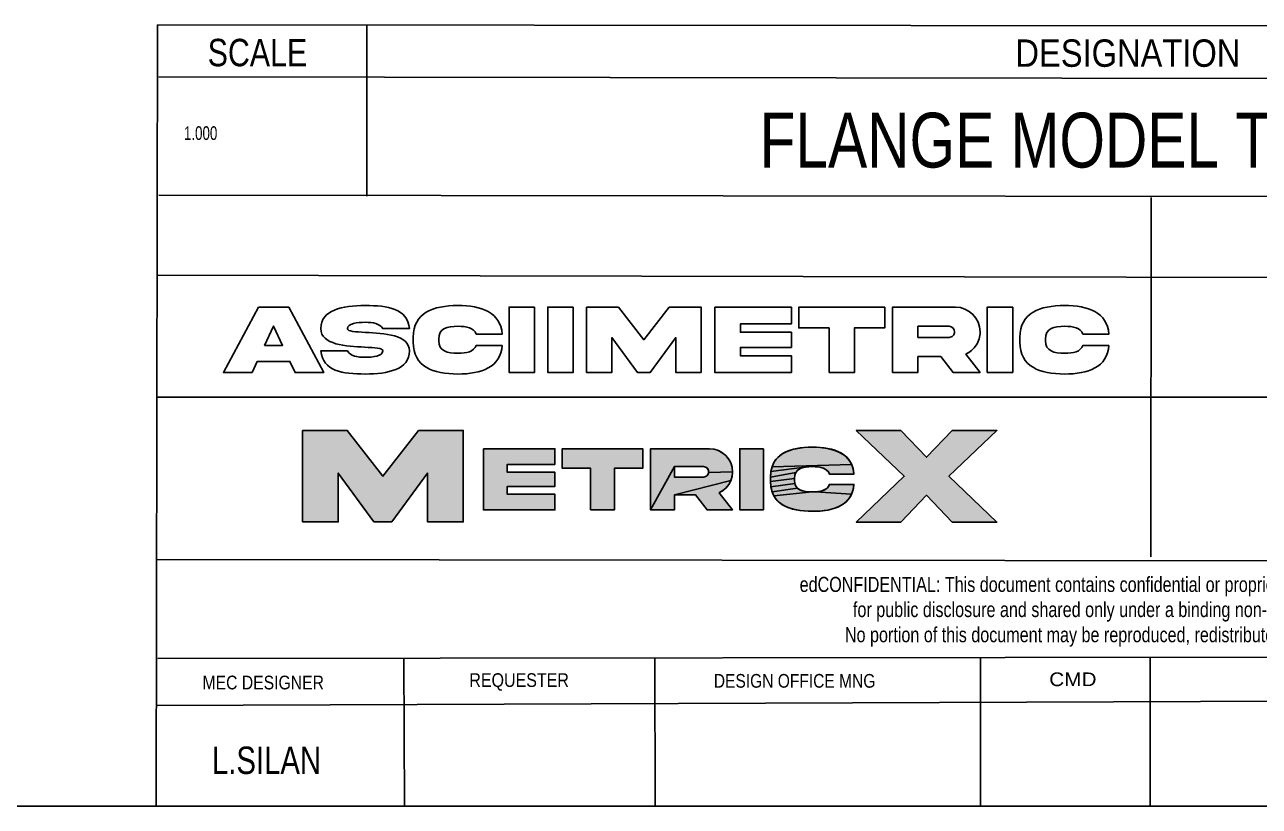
# Model space of a CAD drawing. Header units: millimetres. Extents: x 0 to 420, y 0 to 297.
# Drawn here: x 262.6 to 352.7, y 0 to 57 of the extents above; entities that cross this region are included whole.
import ezdxf

# ---------------------------------------------------------------- set-up
doc = ezdxf.new("R2010")
doc.units = ezdxf.units.MM
doc.header["$LTSCALE"] = 23.1
doc.layers.add('M0166-05-0001-00_DXF_FORMAT', color=7, linetype='CONTINUOUS')
doc.layers.add('M0166-05-0001-00_DXF_TEXT', color=7, linetype='CONTINUOUS')
doc.styles.get("Standard").update_dxf_attribs({"font": 'txt', "width": 0.8})
doc.styles.add('TEXTSTYLE_1', font='txt', dxfattribs={"width": 0.8})

# ---------------------------------------------------------------- blocks, each defined once
blk = doc.blocks.new('BLOCK_0_1_BL0', base_point=(309.374, 34.018))
at = {"layer": 'M0166-05-0001-00_DXF_FORMAT', "color": 7, "linetype": 'CONTINUOUS'}
for points, knots in [([(279.621, 36.39), (279.621, 36.39), (281.828, 36.39), (281.828, 36.39), (281.828, 36.39), (284.384, 31.626), (284.384, 31.626), (284.384, 31.626), (282.293, 31.626), (282.293, 31.626), (282.293, 31.626), (281.916, 32.443), (281.916, 32.443), (281.916, 32.443), (279.532, 32.443), (279.532, 32.443), (279.532, 32.443), (279.156, 31.626), (279.156, 31.626), (279.156, 31.626), (277.064, 31.626), (277.064, 31.626), (277.064, 31.626), (279.621, 36.39), (279.621, 36.39)], [0, 0, 0, 0, 1, 1, 1, 2, 2, 2, 3, 3, 3, 4, 4, 4, 5, 5, 5, 6, 6, 6, 7, 7, 7, 8, 8, 8, 8]), ([(287.44, 34.557), (288.769, 34.489), (290.638, 34.394), (290.634, 33.201), (290.634, 31.84), (289.075, 31.518), (287.401, 31.518), (285.732, 31.522), (284.346, 31.722), (284.169, 33.201), (284.169, 33.201), (286.115, 33.201), (286.115, 33.201), (286.328, 32.833), (286.82, 32.738), (287.401, 32.738), (287.98, 32.738), (288.687, 32.833), (288.687, 33.201), (288.687, 33.409), (288.111, 33.441), (287.363, 33.477), (286.033, 33.546), (284.166, 33.636), (284.169, 34.829), (284.169, 36.19), (285.729, 36.517), (287.401, 36.517), (289.071, 36.504), (290.457, 36.317), (290.634, 34.829), (290.634, 34.829), (288.687, 34.829), (288.687, 34.829), (288.476, 35.206), (287.982, 35.292), (287.401, 35.292), (286.825, 35.292), (286.115, 35.206), (286.115, 34.829), (286.115, 34.621), (286.693, 34.589), (287.44, 34.557)], [0, 0, 0, 0, 1, 1, 1, 2, 2, 2, 3, 3, 3, 4, 4, 4, 5, 5, 5, 6, 6, 6, 7, 7, 7, 8, 8, 8, 9, 9, 9, 10, 10, 10, 11, 11, 11, 12, 12, 12, 13, 13, 13, 14, 14, 14, 14]), ([(297.409, 33.609), (297.294, 31.998), (295.883, 31.518), (294.168, 31.518), (292.38, 31.522), (290.906, 32.039), (290.913, 33.845), (290.913, 33.845), (290.913, 34.19), (290.913, 34.19), (290.906, 35.991), (292.38, 36.508), (294.168, 36.517), (295.883, 36.513), (297.294, 36.032), (297.409, 34.426), (297.409, 34.426), (295.506, 34.426), (295.506, 34.426), (295.334, 34.893), (294.805, 35.002), (294.168, 35.002), (293.408, 34.993), (292.764, 34.857), (292.775, 34.072), (292.775, 34.072), (292.775, 33.954), (292.775, 33.954), (292.764, 33.178), (293.408, 33.037), (294.168, 33.028), (294.805, 33.028), (295.336, 33.142), (295.506, 33.609), (295.506, 33.609), (297.409, 33.609), (297.409, 33.609)], [0, 0, 0, 0, 1, 1, 1, 2, 2, 2, 3, 3, 3, 4, 4, 4, 5, 5, 5, 6, 6, 6, 7, 7, 7, 8, 8, 8, 9, 9, 9, 10, 10, 10, 11, 11, 11, 12, 12, 12, 12]), ([(299.771, 36.399), (299.771, 36.399), (299.771, 31.636), (299.771, 31.636), (299.771, 31.636), (297.913, 31.636), (297.913, 31.636), (297.913, 31.636), (297.913, 36.399), (297.913, 36.399), (297.913, 36.399), (299.771, 36.399), (299.771, 36.399)], [0, 0, 0, 0, 1, 1, 1, 2, 2, 2, 3, 3, 3, 4, 4, 4, 4]), ([(302.593, 36.399), (302.593, 36.399), (302.593, 31.636), (302.593, 31.636), (302.593, 31.636), (300.735, 31.636), (300.735, 31.636), (300.735, 31.636), (300.735, 36.399), (300.735, 36.399), (300.735, 36.399), (302.593, 36.399), (302.593, 36.399)], [0, 0, 0, 0, 1, 1, 1, 2, 2, 2, 3, 3, 3, 4, 4, 4, 4]), ([(303.557, 36.399), (303.557, 36.399), (305.882, 36.399), (305.882, 36.399), (305.882, 36.399), (307.74, 34.017), (307.74, 34.017), (307.74, 34.017), (309.6, 36.399), (309.6, 36.399), (309.6, 36.399), (311.923, 36.399), (311.923, 36.399), (311.923, 36.399), (311.923, 31.636), (311.923, 31.636), (311.923, 31.636), (310.065, 31.636), (310.065, 31.636), (310.065, 31.636), (310.065, 34.176), (310.065, 34.176), (310.065, 34.176), (308.205, 31.636), (308.205, 31.636), (308.205, 31.636), (307.275, 31.636), (307.275, 31.636), (307.275, 31.636), (305.415, 34.176), (305.415, 34.176), (305.415, 34.176), (305.415, 31.636), (305.415, 31.636), (305.415, 31.636), (303.557, 31.636), (303.557, 31.636), (303.557, 31.636), (303.557, 36.399), (303.557, 36.399)], [0, 0, 0, 0, 1, 1, 1, 2, 2, 2, 3, 3, 3, 4, 4, 4, 5, 5, 5, 6, 6, 6, 7, 7, 7, 8, 8, 8, 9, 9, 9, 10, 10, 10, 11, 11, 11, 12, 12, 12, 13, 13, 13, 13]), ([(312.932, 36.39), (312.932, 36.39), (318.508, 36.39), (318.508, 36.39), (318.508, 36.39), (318.508, 35.17), (318.508, 35.17), (318.508, 35.17), (314.79, 35.17), (314.79, 35.17), (314.79, 35.17), (314.79, 34.562), (314.79, 34.562), (314.79, 34.562), (318.508, 34.562), (318.508, 34.562), (318.508, 34.562), (318.508, 33.459), (318.508, 33.459), (318.508, 33.459), (314.79, 33.459), (314.79, 33.459), (314.79, 33.459), (314.79, 32.851), (314.79, 32.851), (314.79, 32.851), (318.508, 32.851), (318.508, 32.851), (318.508, 32.851), (318.508, 31.626), (318.508, 31.626), (318.508, 31.626), (312.932, 31.626), (312.932, 31.626), (312.932, 31.626), (312.932, 36.39), (312.932, 36.39)], [0, 0, 0, 0, 1, 1, 1, 2, 2, 2, 3, 3, 3, 4, 4, 4, 5, 5, 5, 6, 6, 6, 7, 7, 7, 8, 8, 8, 9, 9, 9, 10, 10, 10, 11, 11, 11, 12, 12, 12, 12]), ([(321.255, 31.626), (321.255, 31.626), (321.255, 34.879), (321.255, 34.879), (321.255, 34.879), (319.045, 34.879), (319.045, 34.879), (319.045, 34.879), (319.045, 36.39), (319.045, 36.39), (319.045, 36.39), (325.32, 36.39), (325.32, 36.39), (325.32, 36.39), (325.32, 34.879), (325.32, 34.879), (325.32, 34.879), (323.11, 34.879), (323.11, 34.879), (323.11, 34.879), (323.11, 31.626), (323.11, 31.626), (323.11, 31.626), (321.255, 31.626), (321.255, 31.626)], [0, 0, 0, 0, 1, 1, 1, 2, 2, 2, 3, 3, 3, 4, 4, 4, 5, 5, 5, 6, 6, 6, 7, 7, 7, 8, 8, 8, 8]), ([(330.48, 36.395), (331.463, 36.404), (332.295, 35.578), (332.279, 34.594), (332.279, 34.235), (332.184, 33.908), (331.993, 33.618), (331.805, 33.332), (331.553, 33.115), (331.243, 32.969), (331.243, 32.969), (332.279, 31.631), (332.279, 31.631), (332.279, 31.631), (330.304, 31.631), (330.304, 31.631), (330.304, 31.631), (329.405, 32.792), (329.405, 32.792), (329.405, 32.792), (327.747, 32.792), (327.747, 32.792), (327.747, 32.792), (327.747, 31.631), (327.747, 31.631), (327.747, 31.631), (325.889, 31.631), (325.889, 31.631), (325.889, 31.631), (325.889, 36.395), (325.889, 36.395), (325.889, 36.395), (330.48, 36.395), (330.48, 36.395)], [0, 0, 0, 0, 1, 1, 1, 2, 2, 2, 3, 3, 3, 4, 4, 4, 5, 5, 5, 6, 6, 6, 7, 7, 7, 8, 8, 8, 9, 9, 9, 10, 10, 10, 11, 11, 11, 11]), ([(334.661, 36.399), (334.661, 36.399), (334.661, 31.636), (334.661, 31.636), (334.661, 31.636), (332.803, 31.636), (332.803, 31.636), (332.803, 31.636), (332.803, 36.399), (332.803, 36.399), (332.803, 36.399), (334.661, 36.399), (334.661, 36.399)], [0, 0, 0, 0, 1, 1, 1, 2, 2, 2, 3, 3, 3, 4, 4, 4, 4]), ([(341.684, 33.609), (341.568, 31.998), (340.157, 31.518), (338.443, 31.518), (336.655, 31.522), (335.181, 32.039), (335.187, 33.845), (335.187, 33.845), (335.187, 34.19), (335.187, 34.19), (335.181, 35.991), (336.655, 36.508), (338.443, 36.517), (340.157, 36.513), (341.568, 36.032), (341.684, 34.426), (341.684, 34.426), (339.781, 34.426), (339.781, 34.426), (339.609, 34.893), (339.08, 35.002), (338.443, 35.002), (337.683, 34.993), (337.038, 34.857), (337.05, 34.072), (337.05, 34.072), (337.05, 33.954), (337.05, 33.954), (337.038, 33.178), (337.683, 33.037), (338.443, 33.028), (339.08, 33.028), (339.611, 33.142), (339.781, 33.609), (339.781, 33.609), (341.684, 33.609), (341.684, 33.609)], [0, 0, 0, 0, 1, 1, 1, 2, 2, 2, 3, 3, 3, 4, 4, 4, 5, 5, 5, 6, 6, 6, 7, 7, 7, 8, 8, 8, 9, 9, 9, 10, 10, 10, 11, 11, 11, 12, 12, 12, 12]), ([(280.07, 33.604), (280.07, 33.604), (281.379, 33.604), (281.379, 33.604), (281.379, 33.604), (280.725, 35.011), (280.725, 35.011), (280.725, 35.011), (280.07, 33.604), (280.07, 33.604)], [0, 0, 0, 0, 1, 1, 1, 2, 2, 2, 3, 3, 3, 3]), ([(327.747, 35.002), (327.747, 35.002), (327.747, 34.19), (327.747, 34.19), (327.747, 34.19), (330.011, 34.19), (330.011, 34.19), (330.124, 34.19), (330.222, 34.231), (330.299, 34.308), (330.381, 34.389), (330.419, 34.485), (330.419, 34.594), (330.419, 34.82), (330.238, 35.002), (330.011, 35.002), (330.011, 35.002), (327.747, 35.002), (327.747, 35.002)], [0, 0, 0, 0, 1, 1, 1, 2, 2, 2, 3, 3, 3, 4, 4, 4, 5, 5, 5, 6, 6, 6, 6])]:
    blk.add_open_spline(points, degree=3, knots=knots, dxfattribs=at)
blk = doc.blocks.new('BLOCK_0_3_BL1', base_point=(309.549, 23.84))
at = {"layer": 'M0166-05-0001-00_DXF_FORMAT', "linetype": 'CONTINUOUS'}
for points in [[(320.034, 26.177), (320.613, 26.155), (321.153, 26.085), (321.605, 25.974), (321.981, 25.828), (322.292, 25.65), (322.545, 25.44), (322.749, 25.197), (322.904, 24.916), (317.098, 24.75), (317.228, 25.053), (317.406, 25.315), (317.632, 25.542), (317.912, 25.736), (318.252, 25.899), (318.662, 26.029), (319.155, 26.122), (319.742, 26.171)], [(296.031, 26.061), (301.247, 26.061), (301.247, 24.921), (297.768, 24.921), (297.768, 24.35), (301.247, 24.35), (301.247, 23.319), (297.768, 23.319), (297.768, 22.749), (301.247, 22.749), (301.247, 21.605), (296.031, 21.605)], [(303.852, 21.605), (303.852, 21.921), (303.852, 24.649), (303.638, 24.649), (301.787, 24.649), (301.787, 24.796), (301.787, 26.061), (302.397, 26.061), (307.656, 26.061), (307.656, 25.915), (307.656, 24.649), (307.441, 24.649), (305.59, 24.649), (305.59, 24.332), (305.59, 21.605), (305.409, 21.605)], [(309.969, 24.762), (308.232, 21.608), (308.232, 26.065), (312.526, 26.065), (312.831, 26.039), (313.127, 25.956), (313.407, 25.817), (313.661, 25.626), (313.776, 25.511), (313.966, 25.258), (314.104, 24.979), (314.186, 24.684), (314.21, 24.38), (312.468, 24.345), (312.469, 24.38), (312.459, 24.469), (312.43, 24.551), (312.382, 24.625), (312.333, 24.674), (312.259, 24.722), (312.177, 24.752), (312.088, 24.762), (311.342, 24.762)], [(316.481, 26.068), (316.481, 25.605), (316.481, 23.18), (316.481, 21.611), (316.3, 21.611), (315.355, 21.611), (314.743, 21.611), (314.743, 22.075), (314.743, 24.499), (314.743, 26.068), (314.924, 26.068), (315.869, 26.068)], [(314.21, 24.353), (314.177, 24.037), (314.088, 23.743), (309.969, 22.696), (309.969, 21.608), (308.232, 21.608), (309.969, 24.762), (309.969, 24.494), (309.969, 24.002), (310.715, 24.002), (312.088, 24.002), (312.123, 24.004), (312.21, 24.02), (312.25, 24.036), (312.288, 24.056), (312.357, 24.112), (312.414, 24.183), (312.435, 24.221), (312.451, 24.26), (312.468, 24.345), (314.21, 24.38)], [(318.949, 24.485), (318.829, 24.334), (316.99, 24.002), (317.017, 24.402), (319.663, 24.742), (319.348, 24.687), (319.117, 24.601)], [(318.755, 24.139), (318.731, 23.893), (316.99, 23.677), (316.99, 24.002), (318.829, 24.334), (318.786, 24.243)], [(322.904, 24.916), (322.964, 24.76), (323.012, 24.592), (323.068, 24.221), (321.287, 24.221), (321.244, 24.317), (321.189, 24.401), (321.046, 24.539), (320.851, 24.645), (320.589, 24.719), (320.232, 24.757), (320.034, 24.762), (319.663, 24.742), (317.017, 24.402), (317.098, 24.75)], [(313.239, 22.858), (314.21, 21.608), (312.36, 21.608), (311.521, 22.696), (309.969, 22.696), (314.088, 23.743), (313.942, 23.468), (313.749, 23.224), (313.513, 23.018)], [(318.731, 23.783), (318.755, 23.538), (317.017, 23.277), (316.99, 23.677), (318.731, 23.893)], [(318.83, 23.344), (318.95, 23.193), (317.098, 22.928), (317.017, 23.277), (318.755, 23.538), (318.786, 23.435)], [(321.191, 23.279), (321.287, 23.458), (323.068, 23.458), (323.012, 23.086), (322.904, 22.762), (320.238, 22.919), (320.593, 22.959), (320.855, 23.034), (321.049, 23.14)], [(319.667, 22.934), (320.034, 22.915), (317.228, 22.625), (317.098, 22.928), (318.95, 23.193), (319.12, 23.077), (319.351, 22.99)], [(320.034, 22.915), (320.238, 22.919), (322.904, 22.762), (322.749, 22.481), (322.546, 22.237), (322.293, 22.028), (321.983, 21.849), (321.607, 21.704), (321.157, 21.594), (320.619, 21.524), (320.034, 21.502), (319.737, 21.508), (319.151, 21.557), (318.66, 21.649), (318.25, 21.778), (317.911, 21.941), (317.632, 22.136), (317.406, 22.363), (317.228, 22.625)]]:
    blk.add_hatch(color=7, dxfattribs=at).paths.add_polyline_path(points)
at = {"layer": 'M0166-05-0001-00_DXF_FORMAT', "color": 7, "linetype": 'CONTINUOUS'}
for points in [[(320.034, 26.177), (320.613, 26.155), (321.153, 26.085), (321.605, 25.974), (321.981, 25.828), (322.292, 25.65), (322.545, 25.44), (322.749, 25.197), (322.904, 24.916), (317.098, 24.75), (317.228, 25.053), (317.406, 25.315), (317.632, 25.542), (317.912, 25.736), (318.252, 25.899), (318.662, 26.029), (319.155, 26.122), (319.742, 26.171), (320.034, 26.177)], [(296.031, 26.061), (301.247, 26.061), (301.247, 24.921), (297.768, 24.921), (297.768, 24.35), (301.247, 24.35), (301.247, 23.319), (297.768, 23.319), (297.768, 22.749), (301.247, 22.749), (301.247, 21.605), (296.031, 21.605), (296.031, 26.061)], [(303.852, 21.605), (303.852, 21.921), (303.852, 24.649), (303.638, 24.649), (301.787, 24.649), (301.787, 24.796), (301.787, 26.061), (302.397, 26.061), (307.656, 26.061), (307.656, 25.915), (307.656, 24.649), (307.441, 24.649), (305.59, 24.649), (305.59, 24.332), (305.59, 21.605), (305.409, 21.605), (303.852, 21.605)], [(309.969, 24.762), (308.232, 21.608), (308.232, 26.065), (312.526, 26.065), (312.831, 26.039), (313.127, 25.956), (313.407, 25.817), (313.661, 25.626), (313.776, 25.511), (313.966, 25.258), (314.104, 24.979), (314.186, 24.684), (314.21, 24.38), (312.468, 24.345), (312.469, 24.38), (312.459, 24.469), (312.43, 24.551), (312.382, 24.625), (312.333, 24.674), (312.259, 24.722), (312.177, 24.752), (312.088, 24.762), (311.342, 24.762), (309.969, 24.762)], [(316.481, 26.068), (316.481, 25.605), (316.481, 23.18), (316.481, 21.611), (316.3, 21.611), (315.355, 21.611), (314.743, 21.611), (314.743, 22.075), (314.743, 24.499), (314.743, 26.068), (314.924, 26.068), (315.869, 26.068), (316.481, 26.068)], [(314.21, 24.353), (314.177, 24.037), (314.088, 23.743), (309.969, 22.696), (309.969, 21.608), (308.232, 21.608), (309.969, 24.762), (309.969, 24.494), (309.969, 24.002), (310.715, 24.002), (312.088, 24.002), (312.123, 24.004), (312.21, 24.02), (312.25, 24.036), (312.288, 24.056), (312.357, 24.112), (312.414, 24.183), (312.435, 24.221), (312.451, 24.26), (312.468, 24.345), (314.21, 24.38), (314.21, 24.353)], [(318.949, 24.485), (318.829, 24.334), (316.99, 24.002), (317.017, 24.402), (319.663, 24.742), (319.348, 24.687), (319.117, 24.601), (318.949, 24.485)], [(318.755, 24.139), (318.731, 23.893), (316.99, 23.677), (316.99, 24.002), (318.829, 24.334), (318.786, 24.243), (318.755, 24.139)], [(322.904, 24.916), (322.964, 24.76), (323.012, 24.592), (323.068, 24.221), (321.287, 24.221), (321.244, 24.317), (321.189, 24.401), (321.046, 24.539), (320.851, 24.645), (320.589, 24.719), (320.232, 24.757), (320.034, 24.762), (319.663, 24.742), (317.017, 24.402), (317.098, 24.75), (322.904, 24.916)], [(313.239, 22.858), (314.21, 21.608), (312.36, 21.608), (311.521, 22.696), (309.969, 22.696), (314.088, 23.743), (313.942, 23.468), (313.749, 23.224), (313.513, 23.018), (313.239, 22.858)], [(318.731, 23.783), (318.755, 23.538), (317.017, 23.277), (316.99, 23.677), (318.731, 23.893), (318.731, 23.783)], [(318.83, 23.344), (318.95, 23.193), (317.098, 22.928), (317.017, 23.277), (318.755, 23.538), (318.786, 23.435), (318.83, 23.344)], [(321.191, 23.279), (321.287, 23.458), (323.068, 23.458), (323.012, 23.086), (322.904, 22.762), (320.238, 22.919), (320.593, 22.959), (320.855, 23.034), (321.049, 23.14), (321.191, 23.279)], [(319.667, 22.934), (320.034, 22.915), (317.228, 22.625), (317.098, 22.928), (318.95, 23.193), (319.12, 23.077), (319.351, 22.99), (319.667, 22.934)], [(320.034, 22.915), (320.238, 22.919), (322.904, 22.762), (322.749, 22.481), (322.546, 22.237), (322.293, 22.028), (321.983, 21.849), (321.607, 21.704), (321.157, 21.594), (320.619, 21.524), (320.034, 21.502), (319.737, 21.508), (319.151, 21.557), (318.66, 21.649), (318.25, 21.778), (317.911, 21.941), (317.632, 22.136), (317.406, 22.363), (317.228, 22.625), (320.034, 22.915)]]:
    blk.add_lwpolyline(points, dxfattribs=at)
for points, knots in [([(323.068, 23.458), (322.959, 21.953), (321.639, 21.502), (320.034, 21.502), (318.363, 21.505), (316.983, 21.99), (316.99, 23.677), (316.99, 23.677), (316.99, 24.002), (316.99, 24.002), (316.983, 25.687), (318.363, 26.171), (320.034, 26.177), (321.639, 26.174), (322.959, 25.723), (323.068, 24.221), (323.068, 24.221), (321.287, 24.221), (321.287, 24.221), (321.125, 24.659), (320.631, 24.762), (320.034, 24.762), (319.324, 24.752), (318.721, 24.626), (318.731, 23.893), (318.731, 23.893), (318.731, 23.783), (318.731, 23.783), (318.721, 23.057), (319.324, 22.925), (320.034, 22.915), (320.631, 22.915), (321.128, 23.021), (321.287, 23.458), (321.287, 23.458), (323.068, 23.458), (323.068, 23.458)], [0, 0, 0, 0, 1, 1, 1, 2, 2, 2, 3, 3, 3, 4, 4, 4, 5, 5, 5, 6, 6, 6, 7, 7, 7, 8, 8, 8, 9, 9, 9, 10, 10, 10, 11, 11, 11, 12, 12, 12, 12]), ([(323.068, 23.458), (322.959, 21.953), (321.639, 21.502), (320.034, 21.502), (318.363, 21.505), (316.983, 21.99), (316.99, 23.677), (316.99, 23.677), (316.99, 24.002), (316.99, 24.002), (316.983, 25.687), (318.363, 26.171), (320.034, 26.177), (321.639, 26.174), (322.959, 25.723), (323.068, 24.221), (323.068, 24.221), (321.287, 24.221), (321.287, 24.221), (321.125, 24.659), (320.631, 24.762), (320.034, 24.762), (319.324, 24.752), (318.721, 24.626), (318.731, 23.893), (318.731, 23.893), (318.731, 23.783), (318.731, 23.783), (318.721, 23.057), (319.324, 22.925), (320.034, 22.915), (320.631, 22.915), (321.128, 23.021), (321.287, 23.458), (321.287, 23.458), (323.068, 23.458), (323.068, 23.458)], [0, 0, 0, 0, 1, 1, 1, 2, 2, 2, 3, 3, 3, 4, 4, 4, 5, 5, 5, 6, 6, 6, 7, 7, 7, 8, 8, 8, 9, 9, 9, 10, 10, 10, 11, 11, 11, 12, 12, 12, 12]), ([(296.031, 26.061), (296.031, 26.061), (301.247, 26.061), (301.247, 26.061), (301.247, 26.061), (301.247, 24.921), (301.247, 24.921), (301.247, 24.921), (297.768, 24.921), (297.768, 24.921), (297.768, 24.921), (297.768, 24.35), (297.768, 24.35), (297.768, 24.35), (301.247, 24.35), (301.247, 24.35), (301.247, 24.35), (301.247, 23.319), (301.247, 23.319), (301.247, 23.319), (297.768, 23.319), (297.768, 23.319), (297.768, 23.319), (297.768, 22.749), (297.768, 22.749), (297.768, 22.749), (301.247, 22.749), (301.247, 22.749), (301.247, 22.749), (301.247, 21.605), (301.247, 21.605), (301.247, 21.605), (296.031, 21.605), (296.031, 21.605), (296.031, 21.605), (296.031, 26.061), (296.031, 26.061)], [0, 0, 0, 0, 1, 1, 1, 2, 2, 2, 3, 3, 3, 4, 4, 4, 5, 5, 5, 6, 6, 6, 7, 7, 7, 8, 8, 8, 9, 9, 9, 10, 10, 10, 11, 11, 11, 12, 12, 12, 12]), ([(296.031, 26.061), (296.031, 26.061), (301.247, 26.061), (301.247, 26.061), (301.247, 26.061), (301.247, 24.921), (301.247, 24.921), (301.247, 24.921), (297.768, 24.921), (297.768, 24.921), (297.768, 24.921), (297.768, 24.35), (297.768, 24.35), (297.768, 24.35), (301.247, 24.35), (301.247, 24.35), (301.247, 24.35), (301.247, 23.319), (301.247, 23.319), (301.247, 23.319), (297.768, 23.319), (297.768, 23.319), (297.768, 23.319), (297.768, 22.749), (297.768, 22.749), (297.768, 22.749), (301.247, 22.749), (301.247, 22.749), (301.247, 22.749), (301.247, 21.605), (301.247, 21.605), (301.247, 21.605), (296.031, 21.605), (296.031, 21.605), (296.031, 21.605), (296.031, 26.061), (296.031, 26.061)], [0, 0, 0, 0, 1, 1, 1, 2, 2, 2, 3, 3, 3, 4, 4, 4, 5, 5, 5, 6, 6, 6, 7, 7, 7, 8, 8, 8, 9, 9, 9, 10, 10, 10, 11, 11, 11, 12, 12, 12, 12]), ([(303.852, 21.605), (303.852, 21.605), (303.852, 24.649), (303.852, 24.649), (303.852, 24.649), (301.787, 24.649), (301.787, 24.649), (301.787, 24.649), (301.787, 26.061), (301.787, 26.061), (301.787, 26.061), (307.656, 26.061), (307.656, 26.061), (307.656, 26.061), (307.656, 24.649), (307.656, 24.649), (307.656, 24.649), (305.59, 24.649), (305.59, 24.649), (305.59, 24.649), (305.59, 21.605), (305.59, 21.605), (305.59, 21.605), (303.852, 21.605), (303.852, 21.605)], [0, 0, 0, 0, 1, 1, 1, 2, 2, 2, 3, 3, 3, 4, 4, 4, 5, 5, 5, 6, 6, 6, 7, 7, 7, 8, 8, 8, 8]), ([(303.852, 21.605), (303.852, 21.605), (303.852, 24.649), (303.852, 24.649), (303.852, 24.649), (301.787, 24.649), (301.787, 24.649), (301.787, 24.649), (301.787, 26.061), (301.787, 26.061), (301.787, 26.061), (307.656, 26.061), (307.656, 26.061), (307.656, 26.061), (307.656, 24.649), (307.656, 24.649), (307.656, 24.649), (305.59, 24.649), (305.59, 24.649), (305.59, 24.649), (305.59, 21.605), (305.59, 21.605), (305.59, 21.605), (303.852, 21.605), (303.852, 21.605)], [0, 0, 0, 0, 1, 1, 1, 2, 2, 2, 3, 3, 3, 4, 4, 4, 5, 5, 5, 6, 6, 6, 7, 7, 7, 8, 8, 8, 8]), ([(312.526, 26.065), (313.444, 26.075), (314.224, 25.302), (314.21, 24.38), (314.21, 24.045), (314.121, 23.74), (313.942, 23.468), (313.766, 23.2), (313.531, 22.994), (313.239, 22.858), (313.239, 22.858), (314.21, 21.608), (314.21, 21.608), (314.21, 21.608), (312.36, 21.608), (312.36, 21.608), (312.36, 21.608), (311.521, 22.696), (311.521, 22.696), (311.521, 22.696), (309.969, 22.696), (309.969, 22.696), (309.969, 22.696), (309.969, 21.608), (309.969, 21.608), (309.969, 21.608), (308.232, 21.608), (308.232, 21.608), (308.232, 21.608), (308.232, 26.065), (308.232, 26.065), (308.232, 26.065), (312.526, 26.065), (312.526, 26.065)], [0, 0, 0, 0, 1, 1, 1, 2, 2, 2, 3, 3, 3, 4, 4, 4, 5, 5, 5, 6, 6, 6, 7, 7, 7, 8, 8, 8, 9, 9, 9, 10, 10, 10, 11, 11, 11, 11]), ([(312.526, 26.065), (313.444, 26.075), (314.224, 25.302), (314.21, 24.38), (314.21, 24.045), (314.121, 23.74), (313.942, 23.468), (313.766, 23.2), (313.531, 22.994), (313.239, 22.858), (313.239, 22.858), (314.21, 21.608), (314.21, 21.608), (314.21, 21.608), (312.36, 21.608), (312.36, 21.608), (312.36, 21.608), (311.521, 22.696), (311.521, 22.696), (311.521, 22.696), (309.969, 22.696), (309.969, 22.696), (309.969, 22.696), (309.969, 21.608), (309.969, 21.608), (309.969, 21.608), (308.232, 21.608), (308.232, 21.608), (308.232, 21.608), (308.232, 26.065), (308.232, 26.065), (308.232, 26.065), (312.526, 26.065), (312.526, 26.065)], [0, 0, 0, 0, 1, 1, 1, 2, 2, 2, 3, 3, 3, 4, 4, 4, 5, 5, 5, 6, 6, 6, 7, 7, 7, 8, 8, 8, 9, 9, 9, 10, 10, 10, 11, 11, 11, 11]), ([(316.481, 26.068), (316.481, 26.068), (316.481, 21.611), (316.481, 21.611), (316.481, 21.611), (314.743, 21.611), (314.743, 21.611), (314.743, 21.611), (314.743, 26.068), (314.743, 26.068), (314.743, 26.068), (316.481, 26.068), (316.481, 26.068)], [0, 0, 0, 0, 1, 1, 1, 2, 2, 2, 3, 3, 3, 4, 4, 4, 4]), ([(316.481, 26.068), (316.481, 26.068), (316.481, 21.611), (316.481, 21.611), (316.481, 21.611), (314.743, 21.611), (314.743, 21.611), (314.743, 21.611), (314.743, 26.068), (314.743, 26.068), (314.743, 26.068), (316.481, 26.068), (316.481, 26.068)], [0, 0, 0, 0, 1, 1, 1, 2, 2, 2, 3, 3, 3, 4, 4, 4, 4]), ([(309.969, 24.762), (309.969, 24.762), (309.969, 24.002), (309.969, 24.002), (309.969, 24.002), (312.088, 24.002), (312.088, 24.002), (312.194, 24.002), (312.284, 24.039), (312.357, 24.112), (312.433, 24.188), (312.469, 24.277), (312.469, 24.38), (312.469, 24.592), (312.3, 24.762), (312.088, 24.762), (312.088, 24.762), (309.969, 24.762), (309.969, 24.762)], [0, 0, 0, 0, 1, 1, 1, 2, 2, 2, 3, 3, 3, 4, 4, 4, 5, 5, 5, 6, 6, 6, 6]), ([(309.969, 24.762), (309.969, 24.762), (309.969, 24.002), (309.969, 24.002), (309.969, 24.002), (312.088, 24.002), (312.088, 24.002), (312.194, 24.002), (312.284, 24.039), (312.357, 24.112), (312.433, 24.188), (312.469, 24.277), (312.469, 24.38), (312.469, 24.592), (312.3, 24.762), (312.088, 24.762), (312.088, 24.762), (309.969, 24.762), (309.969, 24.762)], [0, 0, 0, 0, 1, 1, 1, 2, 2, 2, 3, 3, 3, 4, 4, 4, 5, 5, 5, 6, 6, 6, 6])]:
    blk.add_open_spline(points, degree=3, knots=knots, dxfattribs=at)
blk = doc.blocks.new('BLOCK_2_1_BL2', base_point=(328.376, 24.054))
at = {"layer": 'M0166-05-0001-00_DXF_FORMAT', "linetype": 'CONTINUOUS'}
blk.add_hatch(color=7, dxfattribs=at).paths.add_polyline_path([(330.252, 27.393), (333.506, 27.393), (330.003, 24.054), (333.506, 20.715), (330.252, 20.715), (328.379, 22.668), (326.505, 20.715), (323.246, 20.715), (326.749, 24.054), (323.246, 27.393), (326.505, 27.393), (328.379, 25.445)])
at = {"layer": 'M0166-05-0001-00_DXF_FORMAT', "color": 7, "linetype": 'CONTINUOUS'}
blk.add_lwpolyline([(330.252, 27.393), (333.506, 27.393), (330.003, 24.054), (333.506, 20.715), (330.252, 20.715), (328.379, 22.668), (326.505, 20.715), (323.246, 20.715), (326.749, 24.054), (323.246, 27.393), (326.505, 27.393), (328.379, 25.445), (330.252, 27.393)], dxfattribs=at)
blk.add_open_spline([(330.252, 27.393), (330.252, 27.393), (333.506, 27.393), (333.506, 27.393), (333.506, 27.393), (330.003, 24.054), (330.003, 24.054), (330.003, 24.054), (333.506, 20.715), (333.506, 20.715), (333.506, 20.715), (330.252, 20.715), (330.252, 20.715), (330.252, 20.715), (328.379, 22.668), (328.379, 22.668), (328.379, 22.668), (326.505, 20.715), (326.505, 20.715), (326.505, 20.715), (323.246, 20.715), (323.246, 20.715), (323.246, 20.715), (326.749, 24.054), (326.749, 24.054), (326.749, 24.054), (323.246, 27.393), (323.246, 27.393), (323.246, 27.393), (326.505, 27.393), (326.505, 27.393), (326.505, 27.393), (328.379, 25.445), (328.379, 25.445), (328.379, 25.445), (330.252, 27.393), (330.252, 27.393)], degree=3, knots=[0, 0, 0, 0, 1, 1, 1, 2, 2, 2, 3, 3, 3, 4, 4, 4, 5, 5, 5, 6, 6, 6, 7, 7, 7, 8, 8, 8, 9, 9, 9, 10, 10, 10, 11, 11, 11, 12, 12, 12, 12], dxfattribs=at)
blk.add_open_spline([(330.252, 27.393), (330.252, 27.393), (333.506, 27.393), (333.506, 27.393), (333.506, 27.393), (330.003, 24.054), (330.003, 24.054), (330.003, 24.054), (333.506, 20.715), (333.506, 20.715), (333.506, 20.715), (330.252, 20.715), (330.252, 20.715), (330.252, 20.715), (328.379, 22.668), (328.379, 22.668), (328.379, 22.668), (326.505, 20.715), (326.505, 20.715), (326.505, 20.715), (323.246, 20.715), (323.246, 20.715), (323.246, 20.715), (326.749, 24.054), (326.749, 24.054), (326.749, 24.054), (323.246, 27.393), (323.246, 27.393), (323.246, 27.393), (326.505, 27.393), (326.505, 27.393), (326.505, 27.393), (328.379, 25.445), (328.379, 25.445), (328.379, 25.445), (330.252, 27.393), (330.252, 27.393)], degree=3, knots=[0, 0, 0, 0, 1, 1, 1, 2, 2, 2, 3, 3, 3, 4, 4, 4, 5, 5, 5, 6, 6, 6, 7, 7, 7, 8, 8, 8, 9, 9, 9, 10, 10, 10, 11, 11, 11, 12, 12, 12, 12], dxfattribs=at)
blk = doc.blocks.new('BLOCK_3_1_BL3', base_point=(288.7, 24.064))
at = {"layer": 'M0166-05-0001-00_DXF_FORMAT', "linetype": 'CONTINUOUS'}
blk.add_hatch(color=7, dxfattribs=at).paths.add_polyline_path([(282.837, 27.403), (286.097, 27.403), (288.7, 24.064), (291.308, 27.403), (294.563, 27.403), (294.563, 20.726), (291.959, 20.726), (291.959, 24.288), (289.351, 20.726), (288.049, 20.726), (285.441, 24.288), (285.441, 20.726), (282.837, 20.726)])
at = {"layer": 'M0166-05-0001-00_DXF_FORMAT', "color": 7, "linetype": 'CONTINUOUS'}
blk.add_lwpolyline([(282.837, 27.403), (286.097, 27.403), (288.7, 24.064), (291.308, 27.403), (294.563, 27.403), (294.563, 20.726), (291.959, 20.726), (291.959, 24.288), (289.351, 20.726), (288.049, 20.726), (285.441, 24.288), (285.441, 20.726), (282.837, 20.726), (282.837, 27.403)], dxfattribs=at)
blk.add_open_spline([(282.837, 27.403), (282.837, 27.403), (286.097, 27.403), (286.097, 27.403), (286.097, 27.403), (288.7, 24.064), (288.7, 24.064), (288.7, 24.064), (291.308, 27.403), (291.308, 27.403), (291.308, 27.403), (294.563, 27.403), (294.563, 27.403), (294.563, 27.403), (294.563, 20.726), (294.563, 20.726), (294.563, 20.726), (291.959, 20.726), (291.959, 20.726), (291.959, 20.726), (291.959, 24.288), (291.959, 24.288), (291.959, 24.288), (289.351, 20.726), (289.351, 20.726), (289.351, 20.726), (288.049, 20.726), (288.049, 20.726), (288.049, 20.726), (285.441, 24.288), (285.441, 24.288), (285.441, 24.288), (285.441, 20.726), (285.441, 20.726), (285.441, 20.726), (282.837, 20.726), (282.837, 20.726), (282.837, 20.726), (282.837, 27.403), (282.837, 27.403)], degree=3, knots=[0, 0, 0, 0, 1, 1, 1, 2, 2, 2, 3, 3, 3, 4, 4, 4, 5, 5, 5, 6, 6, 6, 7, 7, 7, 8, 8, 8, 9, 9, 9, 10, 10, 10, 11, 11, 11, 12, 12, 12, 13, 13, 13, 13], dxfattribs=at)
blk.add_open_spline([(282.837, 27.403), (282.837, 27.403), (286.097, 27.403), (286.097, 27.403), (286.097, 27.403), (288.7, 24.064), (288.7, 24.064), (288.7, 24.064), (291.308, 27.403), (291.308, 27.403), (291.308, 27.403), (294.563, 27.403), (294.563, 27.403), (294.563, 27.403), (294.563, 20.726), (294.563, 20.726), (294.563, 20.726), (291.959, 20.726), (291.959, 20.726), (291.959, 20.726), (291.959, 24.288), (291.959, 24.288), (291.959, 24.288), (289.351, 20.726), (289.351, 20.726), (289.351, 20.726), (288.049, 20.726), (288.049, 20.726), (288.049, 20.726), (285.441, 24.288), (285.441, 24.288), (285.441, 24.288), (285.441, 20.726), (285.441, 20.726), (285.441, 20.726), (282.837, 20.726), (282.837, 20.726), (282.837, 20.726), (282.837, 27.403), (282.837, 27.403)], degree=3, knots=[0, 0, 0, 0, 1, 1, 1, 2, 2, 2, 3, 3, 3, 4, 4, 4, 5, 5, 5, 6, 6, 6, 7, 7, 7, 8, 8, 8, 9, 9, 9, 10, 10, 10, 11, 11, 11, 12, 12, 12, 13, 13, 13, 13], dxfattribs=at)

msp = doc.modelspace()

# ---------------------------------------------------------------- linework, layer by layer
at = {"layer": 'M0166-05-0001-00_DXF_FORMAT', "color": 7, "linetype": 'CONTINUOUS'}
for p, q in [((272.259, 57.002), (272.145, -0.019)), ((417.176, 56.875), (272.257, 57.001)), ((287.527, 56.988), (287.516, 44.49)), ((272.351, 53.19), (416.899, 52.972)), ((272.351, 44.567), (417.329, 44.387)), ((344.742, 18.177), (344.77, 44.406)), ((272.223, 38.729), (417.037, 38.439)), ((417.177, 29.836), (272.205, 29.827)), ((272.181, 17.987), (397.012, 17.856)), ((272.28, 10.754), (417.258, 10.933)), ((332.304, 10.828), (332.318, 0)), ((344.679, 0), (344.679, 10.844)), ((290.232, 10.776), (290.272, 0)), ((308.537, 10.799), (308.577, 0)), ((272.165, 7.334), (417.231, 7.875)), ((0, 0), (420, 0))]:
    msp.add_line(p, q, dxfattribs=at)

# ---------------------------------------------------------------- block references
at = {"layer": 'M0166-05-0001-00_DXF_FORMAT', "color": 2, "linetype": 'CONTINUOUS'}
for name, p in [('BLOCK_0_1_BL0', (309.374, 34.018)), ('BLOCK_3_1_BL3', (288.7, 24.064)), ('BLOCK_2_1_BL2', (328.376, 24.054)), ('BLOCK_0_3_BL1', (309.549, 23.84))]:
    msp.add_blockref(name, p, dxfattribs=at)

# ---------------------------------------------------------------- texts
at = {"layer": 'M0166-05-0001-00_DXF_FORMAT', "linetype": 'CONTINUOUS', "style": 'TEXTSTYLE_1'}
for s, height, width, p in [('SCALE', 2, 0.827344, (275.915, 53.97)), ('DESIGNATION', 2, 0.89098, (334.858, 53.929)), ('1.000', 1, 0.728125, (274.18, 48.592)), ('MEC DESIGNER', 1, 0.857747, (275.537, 8.512)), ('REQUESTER', 1, 0.873264, (295.006, 8.688)), ('DESIGN OFFICE MNG', 1, 0.848575, (312.849, 8.634)), ('CMD', 1, 1.134115, (337.323, 8.746))]:
    msp.add_text(s, height=height, dxfattribs=dict(at, width=width)).set_placement(p)
at = {"layer": 'M0166-05-0001-00_DXF_FORMAT', "color": 5, "linetype": 'CONTINUOUS', "insert": (343.902, 16.719), "char_height": 1.1, "width": 64.77539, "attachment_point": 2, "style": 'TEXTSTYLE_1'}
msp.add_mtext('edCONFIDENTIAL: This document contains confidential or proprietary information not intended\\Pfor public disclosure and shared only under a binding non-disclosure agreement. \\PNo portion of this document may be reproduced, redistributed, or otherwise disclos', dxfattribs=at)
at = {"layer": 'M0166-05-0001-00_DXF_TEXT', "color": 5, "linetype": 'CONTINUOUS', "width": 0.8}
for s, height, p in [('FLANGE MODEL TARGET', 4, (316.192, 46.581)), ('L.SILAN', 2, (276.224, 2.339))]:
    msp.add_text(s, height=height, dxfattribs=at).set_placement(p)

doc.saveas('drawing.dxf')
